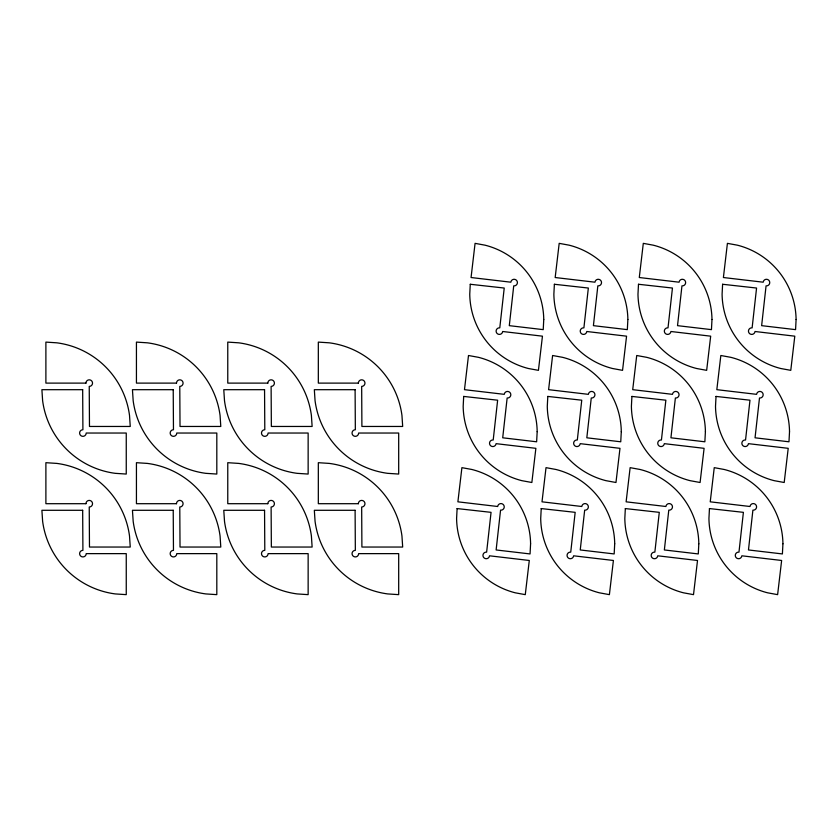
<?xml version="1.0" encoding="UTF-8"?>
<svg xmlns="http://www.w3.org/2000/svg" width="838" height="838" viewBox="0 0 838 838"><rect width="100%" height="100%" fill="white"/><g stroke="black" fill="none" stroke-linecap="round" stroke-linejoin="round"><path stroke-width="1.26" d="M457.108 508.572L456.595 518.513A77.766 77.766 0 0 0 515.265 592.812L525.279 594.645L529.291 560.475L489.507 555.804A3.289 3.289 0 0 1 485.851 558.695A3.289 3.289 0 0 1 482.971 555.039A3.289 3.289 0 0 1 486.627 552.148L491.058 512.343L457.108 508.572M463.686 396.426L463.173 406.367A77.766 77.766 0 0 0 521.854 480.666L531.858 482.499L535.87 448.33L496.086 443.658A3.289 3.289 0 0 1 492.44 446.539A3.289 3.289 0 0 1 489.549 442.883A3.289 3.289 0 0 1 493.205 440.002L497.636 400.197L463.686 396.426M470.265 284.271L469.751 294.211A77.766 77.766 0 0 0 528.432 368.511L538.436 370.344L542.448 336.174L502.674 331.502A3.289 3.289 0 0 1 499.019 334.393A3.289 3.289 0 0 1 496.138 330.738A3.289 3.289 0 0 1 499.783 327.857L504.225 288.042L470.265 284.271M530.59 543.789L530.056 553.939L496.127 549.958L500.558 510.143A3.289 3.289 0 0 0 504.214 507.262A3.289 3.289 0 0 0 501.334 503.607A3.289 3.289 0 0 0 497.678 506.498L457.894 501.826L461.906 467.656L471.92 469.49A77.766 77.766 0 0 1 530.59 543.789M537.179 431.633L536.634 441.794L502.706 437.803L507.147 397.998A3.289 3.289 0 0 0 510.792 395.117A3.289 3.289 0 0 0 507.912 391.461A3.289 3.289 0 0 0 504.256 394.342L464.482 389.67L468.494 355.501L478.498 357.334A77.766 77.766 0 0 1 537.179 431.633M543.757 319.488L543.223 329.638L509.295 325.657L513.725 285.852A3.289 3.289 0 0 0 517.381 282.961A3.289 3.289 0 0 0 514.49 279.305A3.289 3.289 0 0 0 510.845 282.197L471.061 277.525L475.073 243.355L485.076 245.188A77.766 77.766 0 0 1 543.757 319.488M541.222 508.572L540.709 518.513A77.766 77.766 0 0 0 599.38 592.812L609.394 594.645L613.406 560.475L573.621 555.804A3.289 3.289 0 0 1 569.966 558.695A3.289 3.289 0 0 1 567.085 555.039A3.289 3.289 0 0 1 570.741 552.148L575.172 512.343L541.222 508.572M547.801 396.426L547.287 406.367A77.766 77.766 0 0 0 605.968 480.666L615.972 482.499L619.984 448.33L580.2 443.658A3.289 3.289 0 0 1 576.554 446.539A3.289 3.289 0 0 1 573.663 442.883A3.289 3.289 0 0 1 577.319 440.002L581.75 400.197L547.801 396.426M554.379 284.271L553.866 294.211A77.766 77.766 0 0 0 612.547 368.511L622.55 370.344L626.562 336.174L586.789 331.502A3.289 3.289 0 0 1 583.133 334.393A3.289 3.289 0 0 1 580.252 330.738A3.289 3.289 0 0 1 583.897 327.857L588.339 288.042L554.379 284.271M614.704 543.789L614.17 553.939L580.242 549.958L584.673 510.143A3.289 3.289 0 0 0 588.328 507.262A3.289 3.289 0 0 0 585.448 503.607A3.289 3.289 0 0 0 581.792 506.498L542.008 501.826L546.02 467.656L556.034 469.49A77.766 77.766 0 0 1 614.704 543.789M621.293 431.633L620.749 441.794L586.82 437.803L591.261 397.998A3.289 3.289 0 0 0 594.907 395.117A3.289 3.289 0 0 0 592.026 391.461A3.289 3.289 0 0 0 588.37 394.342L548.597 389.67L552.609 355.501L562.612 357.334A77.766 77.766 0 0 1 621.293 431.633M627.872 319.488L627.337 329.638L593.409 325.657L597.84 285.852A3.289 3.289 0 0 0 601.495 282.961A3.289 3.289 0 0 0 598.604 279.305A3.289 3.289 0 0 0 594.959 282.197L555.175 277.525L559.187 243.355L569.191 245.188A77.766 77.766 0 0 1 627.872 319.488M625.337 508.572L624.823 518.513A77.766 77.766 0 0 0 683.494 592.812L693.508 594.645L697.52 560.475L657.736 555.804A3.289 3.289 0 0 1 654.08 558.695A3.289 3.289 0 0 1 651.199 555.039A3.289 3.289 0 0 1 654.855 552.148L659.286 512.343L625.337 508.572M631.915 396.426L631.402 406.367A77.766 77.766 0 0 0 690.083 480.666L700.086 482.499L704.098 448.33L664.314 443.658A3.289 3.289 0 0 1 660.669 446.539A3.289 3.289 0 0 1 657.778 442.883A3.289 3.289 0 0 1 661.433 440.002L665.864 400.197L631.915 396.426M638.493 284.271L637.98 294.211A77.766 77.766 0 0 0 696.661 368.511L706.664 370.344L710.676 336.174L670.903 331.502A3.289 3.289 0 0 1 667.247 334.393A3.289 3.289 0 0 1 664.366 330.738A3.289 3.289 0 0 1 668.012 327.857L672.453 288.042L638.493 284.271M698.819 543.789L698.284 553.939L664.356 549.958L668.787 510.143A3.289 3.289 0 0 0 672.443 507.262A3.289 3.289 0 0 0 669.562 503.607A3.289 3.289 0 0 0 665.906 506.498L626.122 501.826L630.134 467.656L640.148 469.49A77.766 77.766 0 0 1 698.819 543.789M705.407 431.633L704.863 441.794L670.934 437.803L675.376 397.998A3.289 3.289 0 0 0 679.021 395.117A3.289 3.289 0 0 0 676.14 391.461A3.289 3.289 0 0 0 672.485 394.342L632.711 389.67L636.723 355.501L646.726 357.334A77.766 77.766 0 0 1 705.407 431.633M711.986 319.488L711.452 329.638L677.523 325.657L681.954 285.852A3.289 3.289 0 0 0 685.61 282.961A3.289 3.289 0 0 0 682.719 279.305A3.289 3.289 0 0 0 679.073 282.197L639.289 277.525L643.301 243.355L653.305 245.188A77.766 77.766 0 0 1 711.986 319.488M709.451 508.572L708.938 518.513A77.766 77.766 0 0 0 767.608 592.812L777.622 594.645L781.634 560.475L741.85 555.804A3.289 3.289 0 0 1 738.194 558.695A3.289 3.289 0 0 1 735.314 555.039A3.289 3.289 0 0 1 738.969 552.148L743.4 512.343L709.451 508.572M716.029 396.426L715.516 406.367A77.766 77.766 0 0 0 774.197 480.666L784.2 482.499L788.212 448.33L748.428 443.658A3.289 3.289 0 0 1 744.783 446.539A3.289 3.289 0 0 1 741.892 442.883A3.289 3.289 0 0 1 745.548 440.002L749.979 400.197L716.029 396.426M722.607 284.271L722.094 294.211A77.766 77.766 0 0 0 780.775 368.511L790.779 370.344L794.791 336.174L755.017 331.502A3.289 3.289 0 0 1 751.361 334.393A3.289 3.289 0 0 1 748.481 330.738A3.289 3.289 0 0 1 752.126 327.857L756.567 288.042L722.607 284.271M782.933 543.789L782.399 553.939L748.47 549.958L752.901 510.143A3.289 3.289 0 0 0 756.557 507.262A3.289 3.289 0 0 0 753.676 503.607A3.289 3.289 0 0 0 750.02 506.498L710.236 501.826L714.248 467.656L724.262 469.49A77.766 77.766 0 0 1 782.933 543.789M789.522 431.633L788.977 441.794L755.048 437.803L759.49 397.998A3.289 3.289 0 0 0 763.135 395.117A3.289 3.289 0 0 0 760.255 391.461A3.289 3.289 0 0 0 756.599 394.342L716.825 389.67L720.837 355.501L730.841 357.334A77.766 77.766 0 0 1 789.522 431.633M796.1 319.488L795.566 329.638L761.637 325.657L766.068 285.852A3.289 3.289 0 0 0 769.724 282.961A3.289 3.289 0 0 0 766.833 279.305A3.289 3.289 0 0 0 763.188 282.197L723.404 277.525L727.415 243.355L737.419 245.188A77.766 77.766 0 0 1 796.1 319.488M85.947 383.113L45.891 383.113L45.891 342.103L56.9 342.826A84.355 84.355 0 0 1 129.523 415.449L130.246 426.458L89.477 426.458L89.237 386.402A3.289 3.289 0 0 0 92.526 383.113A3.289 3.289 0 0 0 89.237 379.824A3.289 3.289 0 0 0 85.947 383.113M176.493 383.113L136.437 383.113L136.437 342.103L147.446 342.826A84.355 84.355 0 0 1 220.069 415.449L220.792 426.458L180.023 426.458L179.782 386.402A3.289 3.289 0 0 0 183.072 383.113A3.289 3.289 0 0 0 179.782 379.824A3.289 3.289 0 0 0 176.493 383.113M267.825 383.113L227.768 383.113L227.768 342.103L238.778 342.826A84.355 84.355 0 0 1 311.401 415.449L312.124 426.458L271.355 426.458L271.114 386.402A3.289 3.289 0 0 0 274.403 383.113A3.289 3.289 0 0 0 271.114 379.824A3.289 3.289 0 0 0 267.825 383.113M358.371 383.113L318.325 383.113L318.325 342.103L329.334 342.826A84.355 84.355 0 0 1 401.957 415.449L402.68 426.458L361.901 426.458L361.67 386.402A3.289 3.289 0 0 0 364.959 383.113A3.289 3.289 0 0 0 361.67 379.824A3.289 3.289 0 0 0 358.371 383.113M82.669 389.691L41.9 389.691L42.623 400.711A84.355 84.355 0 0 0 115.246 473.334L126.255 474.057L126.255 433.036L86.199 433.036A3.289 3.289 0 0 1 82.91 436.336A3.289 3.289 0 0 1 79.62 433.036A3.289 3.289 0 0 1 82.91 429.747L82.669 389.691M173.225 389.691L132.446 389.691L133.169 400.711A84.355 84.355 0 0 0 205.802 473.334L216.812 474.057L216.812 433.036L176.755 433.036A3.289 3.289 0 0 1 173.466 436.336A3.289 3.289 0 0 1 170.177 433.036A3.289 3.289 0 0 1 173.466 429.747L173.225 389.691M264.557 389.691L223.777 389.691L224.5 400.711A84.355 84.355 0 0 0 297.123 473.334L308.143 474.057L308.143 433.036L268.087 433.036A3.289 3.289 0 0 1 264.798 436.336A3.289 3.289 0 0 1 261.498 433.036A3.289 3.289 0 0 1 264.798 429.747L264.557 389.691M355.103 389.691L314.334 389.691L315.057 400.711A84.355 84.355 0 0 0 387.68 473.334L398.689 474.057L398.689 433.036L358.633 433.036A3.289 3.289 0 0 1 355.343 436.336A3.289 3.289 0 0 1 352.054 433.036A3.289 3.289 0 0 1 355.343 429.747L355.103 389.691M85.947 503.701L45.891 503.701L45.891 462.691L56.9 463.414A84.355 84.355 0 0 1 129.523 536.037L130.246 547.046L89.477 547.046L89.237 507A3.289 3.289 0 0 0 92.526 503.701A3.289 3.289 0 0 0 89.237 500.412A3.289 3.289 0 0 0 85.947 503.701M176.493 503.701L136.437 503.701L136.437 462.691L147.446 463.414A84.355 84.355 0 0 1 220.069 536.037L220.792 547.046L180.023 547.046L179.782 507A3.289 3.289 0 0 0 183.072 503.701A3.289 3.289 0 0 0 179.782 500.412A3.289 3.289 0 0 0 176.493 503.701M267.825 503.701L227.768 503.701L227.768 462.691L238.778 463.414A84.355 84.355 0 0 1 311.401 536.037L312.124 547.046L271.355 547.046L271.114 507A3.289 3.289 0 0 0 274.403 503.701A3.289 3.289 0 0 0 271.114 500.412A3.289 3.289 0 0 0 267.825 503.701M358.371 503.701L318.325 503.701L318.325 462.691L329.334 463.414A84.355 84.355 0 0 1 401.957 536.037L402.68 547.046L361.901 547.046L361.67 507A3.289 3.289 0 0 0 364.959 503.701A3.289 3.289 0 0 0 361.67 500.412A3.289 3.289 0 0 0 358.371 503.701M82.669 510.29L41.9 510.29L42.623 521.299A84.355 84.355 0 0 0 115.246 593.922L126.255 594.645L126.255 553.635L86.199 553.635A3.289 3.289 0 0 1 82.91 556.924A3.289 3.289 0 0 1 79.62 553.635A3.289 3.289 0 0 1 82.91 550.346L82.669 510.29M173.225 510.29L132.446 510.29L133.169 521.299A84.355 84.355 0 0 0 205.802 593.922L216.812 594.645L216.812 553.635L176.755 553.635A3.289 3.289 0 0 1 173.466 556.924A3.289 3.289 0 0 1 170.177 553.635A3.289 3.289 0 0 1 173.466 550.346L173.225 510.29M264.557 510.29L223.777 510.29L224.5 521.299A84.355 84.355 0 0 0 297.123 593.922L308.143 594.645L308.143 553.635L268.087 553.635A3.289 3.289 0 0 1 264.798 556.924A3.289 3.289 0 0 1 261.498 553.635A3.289 3.289 0 0 1 264.798 550.346L264.557 510.29M355.103 510.29L314.334 510.29L315.057 521.299A84.355 84.355 0 0 0 387.68 593.922L398.689 594.645L398.689 553.635L358.633 553.635A3.289 3.289 0 0 1 355.343 556.924A3.289 3.289 0 0 1 352.054 553.635A3.289 3.289 0 0 1 355.343 550.346L355.103 510.29"/></g></svg>
